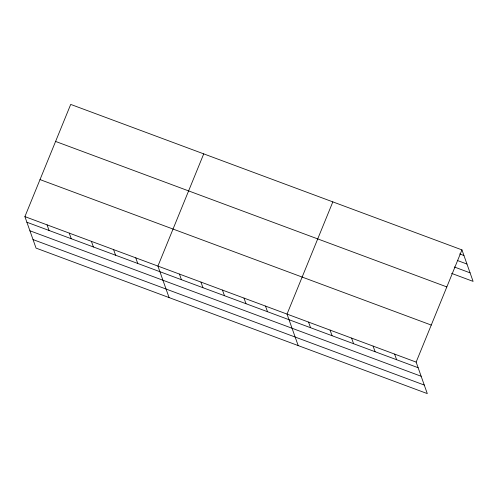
<?xml version="1.0" encoding="UTF-8"?>
<svg xmlns="http://www.w3.org/2000/svg" width="498" height="498" viewBox="0 0 498 498"><rect width="100%" height="100%" fill="white"/><g stroke="black" fill="none" stroke-linecap="round" stroke-linejoin="round"><path stroke-width="0.75" d="M461.951 249.89L416.141 362.102L427.29 393.594L36.049 248.11L24.9 216.618L70.71 104.406L461.951 249.89L473.1 281.382L451.58 273.377M203.732 153.87L157.922 266.081L169.071 297.574M332.838 201.883L287.029 314.095L298.184 345.581M459.635 253.912L463.937 255.511M457.637 260.579L466.962 264.046M454.294 266.978L470.075 272.842M55.589 141.438L446.831 286.916M40.014 179.591L431.256 325.07M24.9 216.618L416.141 362.102M26.892 222.239L418.133 367.723M29.911 230.779L421.152 376.258M33.03 239.575L424.271 385.054M394.621 354.103L396.613 359.724M373.102 346.098L375.094 351.719M351.588 338.098L353.574 343.72M330.068 330.093L332.06 335.72M308.548 322.094L310.54 327.715M265.515 306.089L267.501 311.711M243.995 298.09L245.987 303.712M222.475 290.091L224.467 295.712M200.955 282.086L202.947 287.707M179.442 274.087L181.428 279.708M135.749 257.839L137.741 263.461M113.581 249.598L115.573 255.219M91.408 241.349L93.4 246.971M69.241 233.108L71.233 238.729M47.067 224.866L49.059 230.487"/></g></svg>
